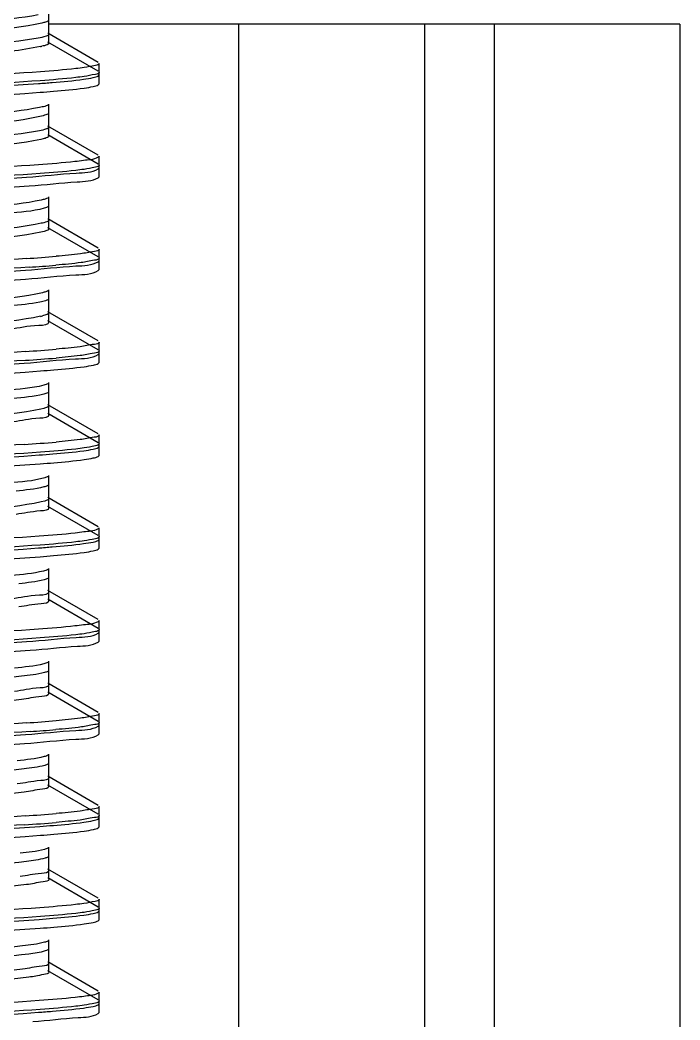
# Model space of a CAD drawing. Extents: x 27938 to 1507990, y 110129 to 923079.
# Drawn here: x 532706.6 to 532875.7, y 346072.8 to 346329.2 of the extents above; entities that cross this region are included whole.
import ezdxf

# ---------------------------------------------------------------- set-up
doc = ezdxf.new("R2010")
doc.units = 0
doc.header["$LTSCALE"] = 1000
doc.header["$MEASUREMENT"] = 0

msp = doc.modelspace()

# ---------------------------------------------------------------- linework, layer by layer
at = {"linetype": 'Continuous'}
for p, q in [((532713.95, 346325.52), (532713.95, 346331.48)), ((532713.95, 346323.24), (532713.95, 346329.2)), ((532875.66, 346328.15), (532713.95, 346328.15)), ((532762.55, 346328.15), (532762.55, 341587.12)), ((532810.18, 346328.15), (532810.18, 341587.12)), ((532828.04, 346328.15), (532828.04, 341587.12)), ((532875.66, 346328.15), (532875.66, 341587.12)), ((532726.61, 346318.34), (532713.68, 346325.83)), ((532726.61, 346316.06), (532713.68, 346323.55)), ((532726.83, 346315.11), (532726.83, 346318.08)), ((532726.83, 346315.11), (532726.83, 346318.08)), ((532726.83, 346312.83), (532726.83, 346315.8)), ((532726.83, 346312.83), (532726.83, 346315.8)), ((532726.61, 346314.84), (532726.83, 346315.11)), ((532726.61, 346312.57), (532726.83, 346312.83)), ((532713.95, 346301.71), (532713.95, 346307.66)), ((532713.95, 346299.43), (532713.95, 346305.39)), ((532726.61, 346294.53), (532713.68, 346302.01)), ((532712.49, 346298.72), (532711.88, 346298.58)), ((532726.61, 346292.25), (532713.68, 346299.73)), ((532726.83, 346291.29), (532726.83, 346294.27)), ((532726.83, 346291.29), (532726.83, 346294.27)), ((532726.61, 346291.03), (532726.83, 346291.29)), ((532726.83, 346289.01), (532726.83, 346291.99)), ((532726.83, 346289.01), (532726.83, 346291.99)), ((532726.61, 346288.75), (532726.83, 346289.01)), ((532713.95, 346277.9), (532713.95, 346283.85)), ((532713.95, 346275.62), (532713.95, 346281.57)), ((532726.61, 346270.72), (532713.68, 346278.2)), ((532712.78, 346274.98), (532711.93, 346274.78)), ((532726.61, 346268.44), (532713.68, 346275.92)), ((532726.83, 346267.48), (532726.83, 346270.46)), ((532726.83, 346267.48), (532726.83, 346270.46)), ((532726.61, 346267.22), (532726.83, 346267.48)), ((532726.83, 346265.2), (532726.83, 346268.18)), ((532726.83, 346265.2), (532726.83, 346268.18)), ((532726.61, 346264.94), (532726.83, 346265.2)), ((532713.95, 346254.09), (532713.95, 346260.04)), ((532713.95, 346251.81), (532713.95, 346257.76)), ((532726.61, 346246.9), (532713.68, 346254.39)), ((532726.61, 346244.63), (532713.68, 346252.11)), ((532726.83, 346243.67), (532726.83, 346246.64)), ((532726.83, 346243.67), (532726.83, 346246.64)), ((532726.61, 346243.41), (532726.83, 346243.67)), ((532726.83, 346241.39), (532726.83, 346244.36)), ((532726.83, 346241.39), (532726.83, 346244.36)), ((532726.61, 346241.13), (532726.83, 346241.39)), ((532713.95, 346230.27), (532713.95, 346236.23)), ((532713.95, 346227.99), (532713.95, 346233.95)), ((532712.63, 346229.59), (532711.91, 346229.43)), ((532726.61, 346223.09), (532713.68, 346230.57)), ((532726.61, 346220.81), (532713.68, 346228.3)), ((532726.83, 346219.85), (532726.83, 346222.83)), ((532726.83, 346219.85), (532726.83, 346222.83)), ((532726.83, 346217.58), (532726.83, 346220.55)), ((532726.83, 346217.58), (532726.83, 346220.55)), ((532726.61, 346219.59), (532726.83, 346219.85)), ((532726.61, 346217.31), (532726.83, 346217.58)), ((532713.95, 346206.46), (532713.95, 346212.41)), ((532713.95, 346204.18), (532713.95, 346210.13)), ((532712.9, 346205.86), (532711.95, 346205.62)), ((532726.61, 346199.28), (532713.68, 346206.76)), ((532726.61, 346197), (532713.68, 346204.48)), ((532726.83, 346196.04), (532726.83, 346199.02)), ((532726.83, 346196.04), (532726.83, 346199.02)), ((532726.61, 346195.78), (532726.83, 346196.04)), ((532726.83, 346193.76), (532726.83, 346196.74)), ((532726.83, 346193.76), (532726.83, 346196.74)), ((532726.61, 346193.5), (532726.83, 346193.76)), ((532713.95, 346182.65), (532713.95, 346188.6)), ((532713.95, 346180.37), (532713.95, 346186.32)), ((532726.61, 346175.47), (532713.68, 346182.95)), ((532726.61, 346173.19), (532713.68, 346180.67)), ((532726.83, 346172.23), (532726.83, 346175.21)), ((532726.83, 346172.23), (532726.83, 346175.21)), ((532726.61, 346171.97), (532726.83, 346172.23)), ((532726.83, 346169.95), (532726.83, 346172.93)), ((532726.83, 346169.95), (532726.83, 346172.93)), ((532726.61, 346169.69), (532726.83, 346169.95)), ((532713.95, 346158.83), (532713.95, 346164.79)), ((532713.95, 346156.56), (532713.95, 346162.51)), ((532726.61, 346151.65), (532713.68, 346159.14)), ((532726.61, 346149.37), (532713.68, 346156.86)), ((532726.83, 346148.42), (532726.83, 346151.39)), ((532726.83, 346148.42), (532726.83, 346151.39)), ((532726.83, 346146.14), (532726.83, 346149.11)), ((532726.83, 346146.14), (532726.83, 346149.11)), ((532726.61, 346148.16), (532726.83, 346148.42)), ((532726.61, 346145.88), (532726.83, 346146.14)), ((532713.95, 346135.02), (532713.95, 346140.97)), ((532713.95, 346132.74), (532713.95, 346138.7)), ((532726.61, 346127.84), (532713.68, 346135.32)), ((532726.61, 346125.56), (532713.68, 346133.04)), ((532726.83, 346124.6), (532726.83, 346127.58)), ((532726.83, 346124.6), (532726.83, 346127.58)), ((532726.61, 346124.34), (532726.83, 346124.6)), ((532726.83, 346122.32), (532726.83, 346125.3)), ((532726.83, 346122.32), (532726.83, 346125.3)), ((532726.61, 346122.06), (532726.83, 346122.32)), ((532713.95, 346111.21), (532713.95, 346117.16)), ((532713.95, 346108.93), (532713.95, 346114.88)), ((532726.61, 346104.03), (532713.68, 346111.51)), ((532726.61, 346101.75), (532713.68, 346109.23)), ((532726.83, 346100.79), (532726.83, 346103.77)), ((532726.83, 346100.79), (532726.83, 346103.77)), ((532726.61, 346100.53), (532726.83, 346100.79)), ((532726.83, 346098.51), (532726.83, 346101.49)), ((532726.83, 346098.51), (532726.83, 346101.49)), ((532726.61, 346098.25), (532726.83, 346098.51)), ((532713.95, 346087.4), (532713.95, 346093.35)), ((532713.95, 346085.12), (532713.95, 346091.07)), ((532726.61, 346080.21), (532713.68, 346087.7)), ((532726.61, 346077.94), (532713.68, 346085.42)), ((532726.83, 346076.98), (532726.83, 346079.95)), ((532726.83, 346076.98), (532726.83, 346079.95)), ((532726.61, 346076.72), (532726.83, 346076.98)), ((532726.83, 346074.7), (532726.83, 346077.68)), ((532726.83, 346074.7), (532726.83, 346077.68)), ((532726.61, 346074.44), (532726.83, 346074.7))]:
    msp.add_line(p, q, dxfattribs=at)
for centre, radius, start, end in [((532707.88, 346341.73), 19.75, 281.4586, 282.5217), ((532680.65, 346687.28), 420.14, 273.7655, 274.8009), ((532681.57, 346673.34), 408.44, 273.8398, 274.8035), ((532708.17, 346271.24), 18.39, 281.5273, 283.0317), ((532680.24, 346668.67), 425.36, 273.7325, 274.8002), ((532680.25, 346666.29), 425.25, 273.7327, 274.7996), ((532679.85, 346649.78), 430.3, 273.7014, 274.7995), ((532680.66, 346568.05), 419.97, 273.7666, 274.8009), ((532681.87, 346550.57), 404.72, 273.8647, 274.8037), ((532680.25, 346549.44), 425.19, 273.7335, 274.8002), ((532679.99, 346550.47), 428.51, 273.7127, 274.7998)]:
    msp.add_arc(centre, radius, start, end, dxfattribs=at)
for points, knots in [([(532551.68, 346326.91), (532563.18, 346327.75), (532616.54, 346330.35), (532669.98, 346331.4), (532711.75, 346334.48)], [0, 0, 0, 0, 0.215878, 1, 1, 1, 1]), ([(532712.17, 346328.41), (532702.85, 346326.34), (532666.67, 346325.57), (532619.46, 346322.85), (532575.36, 346320.27), (532557.42, 346319.43), (532551.21, 346318.13)], [0, 0, 0, 0, 0.17752, 0.667782, 0.88196, 1, 1, 1, 1]), ([(532711.18, 346330.49), (532702.49, 346328.93), (532678.38, 346327.99), (532638.36, 346325.74), (532595.83, 346323.84), (532568.48, 346322.46), (532557.29, 346321.26)], [0, 0, 0, 0, 0.171902, 0.467529, 0.781017, 1, 1, 1, 1]), ([(532713.68, 346328.9), (532713.5, 346328.79), (532712.99, 346328.61), (532712.48, 346328.48), (532712.17, 346328.41)], [0, 0, 0, 0, 0.399432, 1, 1, 1, 1]), ([(532713.94, 346325.52), (532713.94, 346325.24), (532712.66, 346324.85), (532711.88, 346324.66), (532711.18, 346324.54)], [0, 0, 0, 0, 0.286129, 1, 1, 1, 1]), ([(532711.18, 346324.54), (532702.49, 346322.98), (532678.38, 346322.04), (532638.36, 346319.79), (532595.83, 346317.89), (532568.48, 346316.5), (532557.29, 346315.31)], [0, 0, 0, 0, 0.171902, 0.467529, 0.781017, 1, 1, 1, 1]), ([(532713.94, 346323.24), (532713.94, 346323.05), (532713.17, 346322.68), (532712.62, 346322.56), (532712.17, 346322.46)], [0, 0, 0, 0, 0.300005, 1, 1, 1, 1]), ([(532711.81, 346322.38), (532701.88, 346320.36), (532673.82, 346319.73), (532636.86, 346317.47), (532601.89, 346315.9), (532578.77, 346314.79), (532562, 346313.39), (532553.03, 346312.8), (532550.14, 346311.91)], [0, 0, 0, 0, 0.187537, 0.516126, 0.6871, 0.835564, 0.944057, 1, 1, 1, 1]), ([(532726.83, 346318.08), (532726.83, 346317.71), (532724.95, 346317.39), (532723.96, 346317.14), (532723, 346317)], [0, 0, 0, 0, 0.274623, 1, 1, 1, 1]), ([(532711.79, 346315.92), (532700.36, 346315.08), (532647.03, 346312.48), (532593.62, 346311.41), (532551.81, 346308.37)], [0, 0, 0, 0, 0.214619, 1, 1, 1, 1]), ([(532723, 346317), (532722.29, 346316.9), (532718.56, 346316.44), (532714.82, 346316.15), (532711.79, 346315.92)], [0, 0, 0, 0, 0.191299, 1, 1, 1, 1]), ([(532726.83, 346315.8), (532726.83, 346315.43), (532724.95, 346315.12), (532723.95, 346314.86), (532722.99, 346314.72)], [0, 0, 0, 0, 0.274573, 1, 1, 1, 1]), ([(532551.35, 346305.36), (532562.76, 346306.2), (532616.07, 346308.8), (532669.45, 346309.87), (532711.27, 346312.91)], [0, 0, 0, 0, 0.214433, 1, 1, 1, 1]), ([(532711.75, 346313.64), (532700.31, 346312.8), (532646.94, 346310.19), (532593.51, 346309.14), (532551.68, 346306.08)], [0, 0, 0, 0, 0.214875, 1, 1, 1, 1]), ([(532711.27, 346312.91), (532712.46, 346312.99), (532716.32, 346313.29), (532720.19, 346313.64), (532722.85, 346314.01)], [0, 0, 0, 0, 0.307277, 1, 1, 1, 1]), ([(532722.99, 346314.72), (532722.28, 346314.62), (532718.54, 346314.16), (532714.79, 346313.86), (532711.75, 346313.64)], [0, 0, 0, 0, 0.191309, 1, 1, 1, 1]), ([(532722.85, 346314.01), (532723.67, 346314.12), (532724.93, 346314.34), (532726.21, 346314.62), (532726.61, 346314.84)], [0, 0, 0, 0, 0.644321, 1, 1, 1, 1]), ([(532551.55, 346303.09), (532563.03, 346303.93), (532616.42, 346306.54), (532669.89, 346307.59), (532711.71, 346310.66)], [0, 0, 0, 0, 0.215487, 1, 1, 1, 1]), ([(532711.71, 346310.66), (532712.86, 346310.75), (532716.63, 346311.04), (532720.39, 346311.38), (532722.98, 346311.74)], [0, 0, 0, 0, 0.307507, 1, 1, 1, 1]), ([(532722.98, 346311.74), (532723.77, 346311.86), (532724.98, 346312.07), (532726.22, 346312.34), (532726.61, 346312.57)], [0, 0, 0, 0, 0.643034, 1, 1, 1, 1]), ([(532711.59, 346306.76), (532703.19, 346305.13), (532679.47, 346304.29), (532639.81, 346301.97), (532597.1, 346300.11), (532569.45, 346298.7), (532558.02, 346297.53)], [0, 0, 0, 0, 0.166793, 0.460477, 0.775901, 1, 1, 1, 1]), ([(532713.68, 346307.36), (532713.44, 346307.22), (532712.74, 346307), (532712.03, 346306.84), (532711.59, 346306.76)], [0, 0, 0, 0, 0.385626, 1, 1, 1, 1]), ([(532713.68, 346305.08), (532713.53, 346305), (532713.14, 346304.84), (532712.73, 346304.73), (532712.49, 346304.67)], [0, 0, 0, 0, 0.409846, 1, 1, 1, 1]), ([(532712.49, 346304.67), (532703.43, 346302.44), (532676.57, 346302.18), (532632.78, 346299.41), (532588.36, 346296.97), (532560.89, 346296.33), (532551.24, 346294.32)], [0, 0, 0, 0, 0.173176, 0.493211, 0.817077, 1, 1, 1, 1]), ([(532711.59, 346300.8), (532703.19, 346299.17), (532679.47, 346298.33), (532639.81, 346296.02), (532597.1, 346294.15), (532569.45, 346292.74), (532558.02, 346291.57)], [0, 0, 0, 0, 0.166793, 0.460477, 0.775901, 1, 1, 1, 1]), ([(532713.94, 346301.71), (532713.94, 346301.46), (532712.87, 346301.08), (532712.19, 346300.92), (532711.59, 346300.8)], [0, 0, 0, 0, 0.290766, 1, 1, 1, 1]), ([(532711.88, 346298.58), (532702.11, 346296.56), (532674.35, 346295.96), (532629.73, 346293.16), (532588.87, 346291.71), (532562.64, 346289.67), (532553.47, 346289), (532550.41, 346288.17)], [0, 0, 0, 0, 0.184985, 0.511081, 0.830893, 0.941203, 1, 1, 1, 1]), ([(532713.94, 346299.43), (532713.94, 346299.26), (532713.33, 346298.92), (532712.86, 346298.81), (532712.49, 346298.72)], [0, 0, 0, 0, 0.307791, 1, 1, 1, 1]), ([(532722.85, 346293.17), (532722.12, 346293.07), (532718.27, 346292.6), (532714.4, 346292.3), (532711.27, 346292.07)], [0, 0, 0, 0, 0.191493, 1, 1, 1, 1]), ([(532726.83, 346294.27), (532726.83, 346294.15), (532725.41, 346293.26), (532724.11, 346293.35), (532722.85, 346293.17)], [0, 0, 0, 0, 0.088769, 1, 1, 1, 1]), ([(532711.27, 346292.07), (532699.74, 346291.23), (532646.43, 346288.64), (532593.04, 346287.6), (532551.35, 346284.52)], [0, 0, 0, 0, 0.21655, 1, 1, 1, 1]), ([(532711.71, 346289.83), (532700.24, 346288.98), (532646.85, 346286.38), (532593.38, 346285.33), (532551.55, 346282.26)], [0, 0, 0, 0, 0.215154, 1, 1, 1, 1]), ([(532708.24, 346288.88), (532712.49, 346289.17), (532718.45, 346289.99), (532724.95, 346290.08), (532726.61, 346291.03)], [0, 0, 0, 0, 0.690888, 1, 1, 1, 1]), ([(532722.98, 346290.91), (532722.26, 346290.81), (532718.51, 346290.35), (532714.75, 346290.05), (532711.71, 346289.83)], [0, 0, 0, 0, 0.191315, 1, 1, 1, 1]), ([(532726.83, 346291.99), (532726.83, 346291.62), (532724.94, 346291.3), (532723.95, 346291.05), (532722.98, 346290.91)], [0, 0, 0, 0, 0.274514, 1, 1, 1, 1]), ([(532555.42, 346281.83), (532566.67, 346282.57), (532617.61, 346285.01), (532668.61, 346286.23), (532708.24, 346288.88)], [0, 0, 0, 0, 0.221116, 1, 1, 1, 1]), ([(532708.92, 346286.65), (532713.02, 346286.93), (532718.76, 346287.73), (532725.01, 346287.84), (532726.61, 346288.75)], [0, 0, 0, 0, 0.690218, 1, 1, 1, 1]), ([(532554.23, 346279.47), (532565.51, 346280.24), (532617.07, 346282.72), (532668.7, 346283.91), (532708.92, 346286.65)], [0, 0, 0, 0, 0.219072, 1, 1, 1, 1]), ([(532711.97, 346283.02), (532703.88, 346281.31), (532680.54, 346280.6), (532641.27, 346278.19), (532598.39, 346276.37), (532570.45, 346274.94), (532558.78, 346273.79)], [0, 0, 0, 0, 0.161662, 0.453393, 0.770761, 1, 1, 1, 1]), ([(532713.68, 346283.55), (532713.48, 346283.43), (532712.91, 346283.23), (532712.32, 346283.09), (532711.97, 346283.02)], [0, 0, 0, 0, 0.394192, 1, 1, 1, 1]), ([(532712.78, 346280.94), (532709.74, 346280.1), (532700.58, 346279.44), (532674.38, 346277.39), (532633.51, 346275.95), (532588.86, 346273.14), (532561.08, 346272.54), (532551.29, 346270.52)], [0, 0, 0, 0, 0.058552, 0.168707, 0.488491, 0.814803, 1, 1, 1, 1]), ([(532713.68, 346281.27), (532713.57, 346281.2), (532713.27, 346281.08), (532712.96, 346280.98), (532712.78, 346280.94)], [0, 0, 0, 0, 0.421757, 1, 1, 1, 1]), ([(532711.97, 346277.07), (532703.88, 346275.36), (532680.54, 346274.64), (532641.27, 346272.24), (532598.39, 346270.42), (532570.45, 346268.98), (532558.78, 346267.84)], [0, 0, 0, 0, 0.161662, 0.453393, 0.770761, 1, 1, 1, 1]), ([(532713.94, 346277.9), (532713.94, 346277.68), (532713.07, 346277.31), (532712.47, 346277.17), (532711.97, 346277.07)], [0, 0, 0, 0, 0.296339, 1, 1, 1, 1]), ([(532711.93, 346274.78), (532702.3, 346272.76), (532674.84, 346272.13), (532630.46, 346269.68), (532586.65, 346266.94), (532559.78, 346266.65), (532550.7, 346264.43)], [0, 0, 0, 0, 0.182739, 0.506392, 0.826439, 1, 1, 1, 1]), ([(532713.94, 346275.62), (532713.94, 346275.48), (532713.47, 346275.17), (532713.08, 346275.06), (532712.78, 346274.98)], [0, 0, 0, 0, 0.317499, 1, 1, 1, 1]), ([(532726.83, 346270.46), (532726.83, 346270.01), (532724.46, 346269.73), (532723.26, 346269.41), (532722.07, 346269.25)], [0, 0, 0, 0, 0.270944, 1, 1, 1, 1]), ([(532708.24, 346268.05), (532697.07, 346267.3), (532646.13, 346264.85), (532595.14, 346263.62), (532555.42, 346260.99)], [0, 0, 0, 0, 0.219496, 1, 1, 1, 1]), ([(532707.93, 346265.05), (532712.25, 346265.34), (532718.31, 346266.18), (532724.93, 346266.25), (532726.61, 346267.22)], [0, 0, 0, 0, 0.691188, 1, 1, 1, 1]), ([(532726.83, 346268.18), (532726.83, 346267.75), (532724.56, 346267.46), (532723.4, 346267.15), (532722.26, 346267)], [0, 0, 0, 0, 0.271575, 1, 1, 1, 1]), ([(532708.92, 346265.82), (532697.64, 346265.05), (532646.07, 346262.56), (532594.44, 346261.37), (532554.23, 346258.63)], [0, 0, 0, 0, 0.219115, 1, 1, 1, 1]), ([(532555.11, 346257.99), (532566.31, 346258.74), (532617.24, 346261.19), (532668.24, 346262.41), (532707.93, 346265.05)], [0, 0, 0, 0, 0.220088, 1, 1, 1, 1]), ([(532707.93, 346262.77), (532712.26, 346263.06), (532718.32, 346263.9), (532724.93, 346263.98), (532726.61, 346264.94)], [0, 0, 0, 0, 0.691187, 1, 1, 1, 1]), ([(532550.78, 346255.41), (532561.73, 346256.23), (532614.12, 346258.81), (532666.56, 346260.02), (532707.93, 346262.77)], [0, 0, 0, 0, 0.209378, 1, 1, 1, 1]), ([(532712.31, 346259.28), (532703.11, 346257.14), (532676.19, 346256.74), (532632.35, 346254.08), (532588.12, 346251.61), (532560.8, 346250.98), (532551.22, 346248.97)], [0, 0, 0, 0, 0.175623, 0.495702, 0.818204, 1, 1, 1, 1]), ([(532713.68, 346259.74), (532713.51, 346259.64), (532713.06, 346259.47), (532712.59, 346259.35), (532712.31, 346259.28)], [0, 0, 0, 0, 0.403878, 1, 1, 1, 1]), ([(532713.05, 346257.2), (532712.6, 346257.06), (532709.62, 346256.41), (532706.59, 346256.13), (532704.02, 346255.88)], [0, 0, 0, 0, 0.153853, 1, 1, 1, 1]), ([(532713.68, 346257.46), (532713.6, 346257.41), (532713.39, 346257.31), (532713.17, 346257.24), (532713.05, 346257.2)], [0, 0, 0, 0, 0.435445, 1, 1, 1, 1]), ([(532713.94, 346254.09), (532713.94, 346253.9), (532713.24, 346253.55), (532712.73, 346253.43), (532712.31, 346253.33)], [0, 0, 0, 0, 0.303248, 1, 1, 1, 1]), ([(532711.84, 346253.23), (532701.98, 346251.21), (532674.06, 346250.59), (532629.27, 346247.78), (532588.36, 346246.37), (532562.28, 346244.27), (532553.22, 346243.64), (532550.26, 346242.78)], [0, 0, 0, 0, 0.186373, 0.513855, 0.833476, 0.942785, 1, 1, 1, 1]), ([(532713.94, 346251.81), (532713.95, 346250.91), (532708.81, 346250.93), (532706.5, 346250.17), (532704.02, 346249.93)], [0, 0, 0, 0, 0.264839, 1, 1, 1, 1]), ([(532726.83, 346246.64), (532726.83, 346246.19), (532724.42, 346245.92), (532723.22, 346245.59), (532722, 346245.43)], [0, 0, 0, 0, 0.270735, 1, 1, 1, 1]), ([(532707.93, 346244.21), (532696.71, 346243.47), (532645.77, 346241.03), (532594.77, 346239.8), (532555.11, 346237.16)], [0, 0, 0, 0, 0.220524, 1, 1, 1, 1]), ([(532726.83, 346244.36), (532726.83, 346243.91), (532724.42, 346243.64), (532723.21, 346243.31), (532721.99, 346243.15)], [0, 0, 0, 0, 0.270728, 1, 1, 1, 1]), ([(532707.93, 346241.94), (532696.14, 346241.15), (532643.75, 346238.64), (532591.29, 346237.62), (532550.78, 346234.57)], [0, 0, 0, 0, 0.225391, 1, 1, 1, 1]), ([(532554.78, 346234.16), (532565.93, 346234.91), (532616.88, 346237.36), (532667.88, 346238.59), (532707.63, 346241.22)], [0, 0, 0, 0, 0.219052, 1, 1, 1, 1]), ([(532707.63, 346241.22), (532712.02, 346241.51), (532718.18, 346242.36), (532724.9, 346242.43), (532726.61, 346243.41)], [0, 0, 0, 0, 0.691471, 1, 1, 1, 1]), ([(532723.01, 346240.31), (532723.79, 346240.42), (532724.99, 346240.63), (532726.23, 346240.91), (532726.61, 346241.13)], [0, 0, 0, 0, 0.642724, 1, 1, 1, 1]), ([(532551.88, 346231.68), (532563.4, 346232.52), (532616.72, 346235.11), (532670.11, 346236.15), (532711.82, 346239.23)], [0, 0, 0, 0, 0.216493, 1, 1, 1, 1]), ([(532711.82, 346239.23), (532712.97, 346239.32), (532716.7, 346239.61), (532720.44, 346239.95), (532723.01, 346240.31)], [0, 0, 0, 0, 0.307538, 1, 1, 1, 1]), ([(532713.68, 346235.92), (532713.55, 346235.85), (532713.2, 346235.7), (532712.84, 346235.6), (532712.63, 346235.55)], [0, 0, 0, 0, 0.414924, 1, 1, 1, 1]), ([(532712.63, 346235.55), (532709.49, 346234.74), (532700.22, 346234.04), (532673.87, 346232.04), (532633.06, 346230.57), (532588.59, 346227.78), (532560.97, 346227.18), (532551.26, 346225.16)], [0, 0, 0, 0, 0.060117, 0.171248, 0.491182, 0.816115, 1, 1, 1, 1]), ([(532713.68, 346233.65), (532713.36, 346233.46), (532710.41, 346232.66), (532707.42, 346232.41), (532704.8, 346232.14)], [0, 0, 0, 0, 0.123412, 1, 1, 1, 1]), ([(532711.91, 346229.43), (532702.2, 346227.41), (532674.57, 346226.81), (532630.09, 346224.02), (532589.27, 346222.56), (532562.93, 346220.55), (532553.67, 346219.85), (532550.53, 346219.04)], [0, 0, 0, 0, 0.183944, 0.508945, 0.828873, 0.939958, 1, 1, 1, 1]), ([(532713.94, 346230.27), (532713.94, 346230.11), (532713.4, 346229.79), (532712.96, 346229.68), (532712.63, 346229.59)], [0, 0, 0, 0, 0.311826, 1, 1, 1, 1]), ([(532713.94, 346227.99), (532713.95, 346227.16), (532709.23, 346227.11), (532707.08, 346226.42), (532704.8, 346226.19)], [0, 0, 0, 0, 0.265449, 1, 1, 1, 1]), ([(532707.63, 346220.38), (532696.35, 346219.64), (532645.41, 346217.2), (532594.4, 346215.99), (532554.78, 346213.32)], [0, 0, 0, 0, 0.221533, 1, 1, 1, 1]), ([(532726.83, 346222.83), (532726.83, 346222.37), (532724.39, 346222.1), (532723.17, 346221.77), (532721.95, 346221.61)], [0, 0, 0, 0, 0.270562, 1, 1, 1, 1]), ([(532726.83, 346220.55), (532726.83, 346220.18), (532724.96, 346219.86), (532723.97, 346219.61), (532723.01, 346219.47)], [0, 0, 0, 0, 0.274655, 1, 1, 1, 1]), ([(532711.82, 346218.39), (532700.4, 346217.55), (532647.09, 346214.95), (532593.7, 346213.88), (532551.88, 346210.84)], [0, 0, 0, 0, 0.214464, 1, 1, 1, 1]), ([(532711.47, 346217.67), (532712.65, 346217.76), (532716.46, 346218.05), (532720.28, 346218.39), (532722.9, 346218.76)], [0, 0, 0, 0, 0.307301, 1, 1, 1, 1]), ([(532723.01, 346219.47), (532722.3, 346219.37), (532718.58, 346218.92), (532714.84, 346218.62), (532711.82, 346218.39)], [0, 0, 0, 0, 0.191295, 1, 1, 1, 1]), ([(532722.9, 346218.76), (532723.71, 346218.87), (532724.95, 346219.09), (532726.22, 346219.37), (532726.61, 346219.59)], [0, 0, 0, 0, 0.643804, 1, 1, 1, 1]), ([(532551.41, 346210.11), (532562.86, 346210.95), (532616.21, 346213.56), (532669.65, 346214.62), (532711.47, 346217.67)], [0, 0, 0, 0, 0.214855, 1, 1, 1, 1]), ([(532551.68, 346207.85), (532563.18, 346208.69), (532616.54, 346211.29), (532669.98, 346212.34), (532711.75, 346215.41)], [0, 0, 0, 0, 0.215894, 1, 1, 1, 1]), ([(532711.75, 346215.41), (532712.91, 346215.5), (532716.66, 346215.79), (532720.41, 346216.13), (532722.99, 346216.49)], [0, 0, 0, 0, 0.30752, 1, 1, 1, 1]), ([(532722.99, 346216.49), (532723.78, 346216.61), (532724.99, 346216.82), (532726.22, 346217.09), (532726.61, 346217.31)], [0, 0, 0, 0, 0.642901, 1, 1, 1, 1]), ([(532712.9, 346211.81), (532709.93, 346210.95), (532700.87, 346210.32), (532674.79, 346208.23), (532633.87, 346206.81), (532589.09, 346204), (532561.18, 346203.38), (532551.32, 346201.36)], [0, 0, 0, 0, 0.057292, 0.16665, 0.48628, 0.813694, 1, 1, 1, 1]), ([(532713.68, 346212.11), (532713.58, 346212.05), (532713.32, 346211.94), (532713.06, 346211.85), (532712.9, 346211.81)], [0, 0, 0, 0, 0.427528, 1, 1, 1, 1]), ([(532713.68, 346209.83), (532713.38, 346209.66), (532710.69, 346208.9), (532707.94, 346208.66), (532705.54, 346208.41)], [0, 0, 0, 0, 0.125618, 1, 1, 1, 1]), ([(532711.95, 346205.62), (532702.37, 346203.61), (532675.04, 346202.98), (532630.8, 346200.52), (532586.96, 346197.85), (532560.04, 346197.45), (532550.84, 346195.31)], [0, 0, 0, 0, 0.181847, 0.504414, 0.824494, 1, 1, 1, 1]), ([(532713.94, 346206.46), (532713.94, 346206.33), (532713.53, 346206.03), (532713.17, 346205.93), (532712.9, 346205.86)], [0, 0, 0, 0, 0.322524, 1, 1, 1, 1]), ([(532713.94, 346204.18), (532713.95, 346203.42), (532709.63, 346203.3), (532707.64, 346202.67), (532705.54, 346202.45)], [0, 0, 0, 0, 0.266197, 1, 1, 1, 1]), ([(532722.9, 346197.93), (532722.18, 346197.82), (532718.38, 346197.36), (532714.56, 346197.06), (532711.47, 346196.84)], [0, 0, 0, 0, 0.191493, 1, 1, 1, 1]), ([(532726.83, 346199.02), (532726.83, 346198.9), (532725.44, 346198.01), (532724.15, 346198.1), (532722.9, 346197.93)], [0, 0, 0, 0, 0.089018, 1, 1, 1, 1]), ([(532711.47, 346196.84), (532699.97, 346196), (532646.61, 346193.4), (532593.18, 346192.35), (532551.41, 346189.27)], [0, 0, 0, 0, 0.215925, 1, 1, 1, 1]), ([(532711.27, 346193.84), (532712.46, 346193.93), (532716.33, 346194.23), (532720.19, 346194.57), (532722.86, 346194.94)], [0, 0, 0, 0, 0.307277, 1, 1, 1, 1]), ([(532722.99, 346195.66), (532722.28, 346195.56), (532718.54, 346195.1), (532714.79, 346194.8), (532711.75, 346194.58)], [0, 0, 0, 0, 0.191309, 1, 1, 1, 1]), ([(532722.86, 346194.94), (532723.67, 346195.06), (532724.93, 346195.27), (532726.21, 346195.55), (532726.61, 346195.78)], [0, 0, 0, 0, 0.644305, 1, 1, 1, 1]), ([(532726.83, 346196.74), (532726.83, 346196.37), (532724.95, 346196.05), (532723.96, 346195.8), (532722.99, 346195.66)], [0, 0, 0, 0, 0.274574, 1, 1, 1, 1]), ([(532551.35, 346186.29), (532562.76, 346187.13), (532616.07, 346189.74), (532669.46, 346190.81), (532711.27, 346193.84)], [0, 0, 0, 0, 0.214447, 1, 1, 1, 1]), ([(532711.75, 346194.58), (532700.31, 346193.73), (532646.95, 346191.13), (532593.51, 346190.07), (532551.68, 346187.01)], [0, 0, 0, 0, 0.214866, 1, 1, 1, 1]), ([(532711.71, 346191.6), (532712.86, 346191.68), (532716.63, 346191.98), (532720.39, 346192.31), (532722.98, 346192.68)], [0, 0, 0, 0, 0.307507, 1, 1, 1, 1]), ([(532722.98, 346192.68), (532723.77, 346192.79), (532724.98, 346193), (532726.22, 346193.28), (532726.61, 346193.5)], [0, 0, 0, 0, 0.643031, 1, 1, 1, 1]), ([(532551.55, 346184.03), (532563.04, 346184.87), (532616.43, 346187.47), (532669.89, 346188.52), (532711.71, 346191.6)], [0, 0, 0, 0, 0.215499, 1, 1, 1, 1]), ([(532713.68, 346188.3), (532713.35, 346188.1), (532710.26, 346187.28), (532707.12, 346187.03), (532704.37, 346186.75)], [0, 0, 0, 0, 0.122258, 1, 1, 1, 1]), ([(532713.68, 346186.02), (532713.41, 346185.86), (532710.95, 346185.14), (532708.44, 346184.91), (532706.25, 346184.67)], [0, 0, 0, 0, 0.127999, 1, 1, 1, 1]), ([(532713.94, 346182.65), (532713.95, 346181.78), (532709, 346181.77), (532706.76, 346181.04), (532704.37, 346180.8)], [0, 0, 0, 0, 0.265093, 1, 1, 1, 1]), ([(532713.94, 346180.37), (532713.95, 346179.66), (532710.02, 346179.49), (532708.18, 346178.93), (532706.25, 346178.72)], [0, 0, 0, 0, 0.267101, 1, 1, 1, 1]), ([(532726.83, 346175.21), (532726.83, 346175.08), (532725.41, 346174.19), (532724.12, 346174.28), (532722.86, 346174.11)], [0, 0, 0, 0, 0.088777, 1, 1, 1, 1]), ([(532711.27, 346173.01), (532699.75, 346172.17), (532646.44, 346169.58), (532593.05, 346168.53), (532551.35, 346165.46)], [0, 0, 0, 0, 0.216529, 1, 1, 1, 1]), ([(532708.25, 346169.82), (532712.5, 346170.11), (532718.46, 346170.93), (532724.95, 346171.02), (532726.61, 346171.97)], [0, 0, 0, 0, 0.690877, 1, 1, 1, 1]), ([(532722.86, 346174.11), (532722.12, 346174), (532718.27, 346173.54), (532714.4, 346173.24), (532711.27, 346173.01)], [0, 0, 0, 0, 0.191494, 1, 1, 1, 1]), ([(532722.98, 346171.84), (532722.26, 346171.74), (532718.51, 346171.28), (532714.75, 346170.99), (532711.71, 346170.76)], [0, 0, 0, 0, 0.191315, 1, 1, 1, 1]), ([(532726.83, 346172.93), (532726.83, 346172.56), (532724.94, 346172.24), (532723.95, 346171.98), (532722.98, 346171.84)], [0, 0, 0, 0, 0.274515, 1, 1, 1, 1]), ([(532711.71, 346170.76), (532700.24, 346169.92), (532646.85, 346167.31), (532593.39, 346166.26), (532551.55, 346163.19)], [0, 0, 0, 0, 0.215146, 1, 1, 1, 1]), ([(532555.43, 346162.76), (532566.68, 346163.51), (532617.62, 346165.95), (532668.62, 346167.16), (532708.25, 346169.82)], [0, 0, 0, 0, 0.22115, 1, 1, 1, 1]), ([(532709.15, 346167.6), (532713.19, 346167.88), (532718.85, 346168.66), (532725.03, 346168.78), (532726.61, 346169.69)], [0, 0, 0, 0, 0.689986, 1, 1, 1, 1]), ([(532555.09, 346160.46), (532566.44, 346161.22), (532617.8, 346163.68), (532669.21, 346164.87), (532709.15, 346167.6)], [0, 0, 0, 0, 0.221314, 1, 1, 1, 1]), ([(532713.68, 346164.49), (532713.37, 346164.3), (532710.54, 346163.52), (532707.66, 346163.28), (532705.13, 346163.02)], [0, 0, 0, 0, 0.124368, 1, 1, 1, 1]), ([(532713.68, 346162.21), (532713.43, 346162.06), (532711.21, 346161.38), (532708.92, 346161.16), (532706.94, 346160.93)], [0, 0, 0, 0, 0.130558, 1, 1, 1, 1]), ([(532706.94, 346160.93), (532684.98, 346158.43), (532637.69, 346157.04), (532590.5, 346154.96), (532565.44, 346153.02)], [0, 0, 0, 0, 0.467917, 1, 1, 1, 1]), ([(532713.94, 346158.83), (532713.95, 346158.03), (532709.41, 346157.95), (532707.33, 346157.29), (532705.13, 346157.06)], [0, 0, 0, 0, 0.265763, 1, 1, 1, 1]), ([(532713.94, 346156.56), (532713.95, 346155.91), (532710.38, 346155.68), (532708.69, 346155.18), (532706.94, 346154.98)], [0, 0, 0, 0, 0.268181, 1, 1, 1, 1]), ([(532706.94, 346154.98), (532684.98, 346152.48), (532637.69, 346151.09), (532590.5, 346149), (532565.44, 346147.07)], [0, 0, 0, 0, 0.467917, 1, 1, 1, 1]), ([(532726.83, 346151.39), (532726.83, 346150.94), (532724.46, 346150.67), (532723.27, 346150.34), (532722.07, 346150.19)], [0, 0, 0, 0, 0.270952, 1, 1, 1, 1]), ([(532708.25, 346148.98), (532697.08, 346148.24), (532646.15, 346145.79), (532595.15, 346144.56), (532555.43, 346141.93)], [0, 0, 0, 0, 0.219461, 1, 1, 1, 1]), ([(532726.83, 346149.11), (532726.83, 346148.69), (532724.59, 346148.4), (532723.45, 346148.09), (532722.31, 346147.94)], [0, 0, 0, 0, 0.271773, 1, 1, 1, 1]), ([(532709.15, 346146.77), (532697.98, 346146), (532646.63, 346143.52), (532595.22, 346142.31), (532555.09, 346139.63)], [0, 0, 0, 0, 0.217709, 1, 1, 1, 1]), ([(532707.94, 346145.99), (532712.26, 346146.28), (532718.32, 346147.11), (532724.93, 346147.19), (532726.61, 346148.16)], [0, 0, 0, 0, 0.691179, 1, 1, 1, 1]), ([(532554.91, 346136.64), (532566.07, 346137.39), (532617.01, 346139.83), (532668.01, 346141.06), (532707.74, 346143.7)], [0, 0, 0, 0, 0.219436, 1, 1, 1, 1]), ([(532555.12, 346138.93), (532566.32, 346139.68), (532617.26, 346142.12), (532668.25, 346143.35), (532707.94, 346145.99)], [0, 0, 0, 0, 0.220122, 1, 1, 1, 1]), ([(532707.74, 346143.7), (532712.11, 346143.98), (532718.23, 346144.83), (532724.91, 346144.9), (532726.61, 346145.88)], [0, 0, 0, 0, 0.691368, 1, 1, 1, 1]), ([(532713.68, 346140.67), (532713.39, 346140.5), (532710.81, 346139.77), (532708.17, 346139.53), (532705.86, 346139.28)], [0, 0, 0, 0, 0.126652, 1, 1, 1, 1]), ([(532713.68, 346138.39), (532713.45, 346138.26), (532711.45, 346137.62), (532709.38, 346137.41), (532707.59, 346137.2)], [0, 0, 0, 0, 0.133308, 1, 1, 1, 1]), ([(532707.59, 346137.2), (532697.04, 346135.94), (532670.49, 346134.61), (532628.5, 346132.64), (532587.64, 346130.52), (532562.58, 346129.39), (532553.16, 346127.97)], [0, 0, 0, 0, 0.206117, 0.514731, 0.815242, 1, 1, 1, 1]), ([(532713.94, 346135.02), (532713.95, 346134.28), (532709.8, 346134.14), (532707.88, 346133.54), (532705.86, 346133.33)], [0, 0, 0, 0, 0.266577, 1, 1, 1, 1]), ([(532707.59, 346131.24), (532696.13, 346129.87), (532667.45, 346128.55), (532623.07, 346126.3), (532584.78, 346124.79), (532561.04, 346122.84), (532552.89, 346122.22), (532550.21, 346121.42)], [0, 0, 0, 0, 0.219547, 0.545427, 0.845963, 0.946941, 1, 1, 1, 1]), ([(532713.94, 346132.74), (532713.95, 346132.15), (532710.74, 346131.88), (532709.18, 346131.43), (532707.59, 346131.24)], [0, 0, 0, 0, 0.269457, 1, 1, 1, 1]), ([(532726.83, 346127.58), (532726.83, 346127.13), (532724.42, 346126.85), (532723.22, 346126.52), (532722.01, 346126.37)], [0, 0, 0, 0, 0.270741, 1, 1, 1, 1]), ([(532707.94, 346125.15), (532696.72, 346124.4), (532645.78, 346121.96), (532594.78, 346120.74), (532555.12, 346118.09)], [0, 0, 0, 0, 0.220491, 1, 1, 1, 1]), ([(532711.61, 346122.43), (532712.78, 346122.52), (532716.56, 346122.81), (532720.34, 346123.15), (532722.94, 346123.52)], [0, 0, 0, 0, 0.307395, 1, 1, 1, 1]), ([(532726.83, 346125.3), (532726.83, 346124.84), (532724.4, 346124.57), (532723.19, 346124.24), (532721.97, 346124.08)], [0, 0, 0, 0, 0.270622, 1, 1, 1, 1]), ([(532722.94, 346123.52), (532723.74, 346123.63), (532724.97, 346123.84), (532726.22, 346124.12), (532726.61, 346124.34)], [0, 0, 0, 0, 0.643373, 1, 1, 1, 1]), ([(532551.46, 346114.86), (532562.93, 346115.71), (532616.32, 346118.31), (532669.78, 346119.36), (532711.61, 346122.43)], [0, 0, 0, 0, 0.215151, 1, 1, 1, 1]), ([(532707.74, 346122.86), (532696.48, 346122.11), (532645.54, 346119.67), (532594.54, 346118.46), (532554.91, 346115.8)], [0, 0, 0, 0, 0.221162, 1, 1, 1, 1]), ([(532711.82, 346120.17), (532712.97, 346120.25), (532716.7, 346120.55), (532720.44, 346120.88), (532723.01, 346121.25)], [0, 0, 0, 0, 0.307538, 1, 1, 1, 1]), ([(532723.01, 346121.25), (532723.79, 346121.36), (532724.99, 346121.57), (532726.23, 346121.84), (532726.61, 346122.06)], [0, 0, 0, 0, 0.642718, 1, 1, 1, 1]), ([(532551.89, 346112.61), (532563.41, 346113.45), (532616.72, 346116.05), (532670.12, 346117.09), (532711.82, 346120.17)], [0, 0, 0, 0, 0.216514, 1, 1, 1, 1]), ([(532713.68, 346116.86), (532713.42, 346116.7), (532711.07, 346116.01), (532708.66, 346115.78), (532706.56, 346115.54)], [0, 0, 0, 0, 0.129068, 1, 1, 1, 1]), ([(532708.21, 346113.46), (532697.92, 346112.17), (532663.5, 346110.53), (532612.05, 346107.62), (532570.71, 346106.64), (532553.68, 346104.23)], [0, 0, 0, 0, 0.201056, 0.666821, 1, 1, 1, 1]), ([(532713.68, 346114.58), (532713.46, 346114.45), (532711.67, 346113.87), (532709.81, 346113.66), (532708.21, 346113.46)], [0, 0, 0, 0, 0.136277, 1, 1, 1, 1]), ([(532713.94, 346111.21), (532713.95, 346110.53), (532710.18, 346110.33), (532708.41, 346109.8), (532706.56, 346109.59)], [0, 0, 0, 0, 0.267461, 1, 1, 1, 1]), ([(532713.95, 346108.93), (532713.95, 346108.39), (532711.07, 346108.08), (532709.65, 346107.69), (532708.21, 346107.51)], [0, 0, 0, 0, 0.270956, 1, 1, 1, 1]), ([(532708.21, 346107.51), (532696.87, 346106.08), (532668.15, 346104.8), (532623.57, 346102.5), (532584.91, 346101.01), (532560.97, 346099), (532552.78, 346098.41), (532550.13, 346097.58)], [0, 0, 0, 0, 0.216518, 0.543489, 0.846138, 0.947455, 1, 1, 1, 1]), ([(532722.94, 346102.68), (532722.22, 346102.58), (532718.46, 346102.12), (532714.67, 346101.82), (532711.61, 346101.59)], [0, 0, 0, 0, 0.191417, 1, 1, 1, 1]), ([(532726.83, 346103.77), (532726.83, 346103.39), (532724.93, 346103.08), (532723.92, 346102.82), (532722.94, 346102.68)], [0, 0, 0, 0, 0.27436, 1, 1, 1, 1]), ([(532711.61, 346101.59), (532700.13, 346100.75), (532646.74, 346098.15), (532593.28, 346097.1), (532551.46, 346094.03)], [0, 0, 0, 0, 0.215501, 1, 1, 1, 1]), ([(532723.01, 346100.41), (532722.3, 346100.31), (532718.58, 346099.85), (532714.84, 346099.55), (532711.82, 346099.33)], [0, 0, 0, 0, 0.191295, 1, 1, 1, 1]), ([(532722.9, 346099.7), (532723.71, 346099.81), (532724.95, 346100.03), (532726.22, 346100.3), (532726.61, 346100.53)], [0, 0, 0, 0, 0.643789, 1, 1, 1, 1]), ([(532726.83, 346101.49), (532726.83, 346101.12), (532724.96, 346100.8), (532723.97, 346100.55), (532723.01, 346100.41)], [0, 0, 0, 0, 0.274658, 1, 1, 1, 1]), ([(532551.41, 346091.05), (532562.86, 346091.89), (532616.22, 346094.49), (532669.65, 346095.55), (532711.48, 346098.61)], [0, 0, 0, 0, 0.214864, 1, 1, 1, 1]), ([(532711.82, 346099.33), (532700.4, 346098.49), (532647.09, 346095.89), (532593.7, 346094.82), (532551.89, 346091.78)], [0, 0, 0, 0, 0.21445, 1, 1, 1, 1]), ([(532711.48, 346098.61), (532712.65, 346098.69), (532716.47, 346098.99), (532720.28, 346099.33), (532722.9, 346099.7)], [0, 0, 0, 0, 0.307303, 1, 1, 1, 1]), ([(532711.75, 346096.35), (532712.91, 346096.43), (532716.66, 346096.73), (532720.41, 346097.07), (532722.99, 346097.43)], [0, 0, 0, 0, 0.307518, 1, 1, 1, 1]), ([(532722.99, 346097.43), (532723.78, 346097.54), (532724.99, 346097.75), (532726.22, 346098.03), (532726.61, 346098.25)], [0, 0, 0, 0, 0.642899, 1, 1, 1, 1]), ([(532551.69, 346088.79), (532563.19, 346089.63), (532616.55, 346092.23), (532669.99, 346093.27), (532711.75, 346096.35)], [0, 0, 0, 0, 0.21591, 1, 1, 1, 1]), ([(532713.68, 346093.05), (532713.43, 346092.9), (532711.31, 346092.25), (532709.12, 346092.03), (532707.23, 346091.81)], [0, 0, 0, 0, 0.131751, 1, 1, 1, 1]), ([(532707.23, 346091.81), (532696.53, 346090.56), (532669.81, 346089.22), (532627.69, 346087.27), (532587, 346085.13), (532562.15, 346084.02), (532552.88, 346082.58)], [0, 0, 0, 0, 0.208942, 0.518626, 0.818065, 1, 1, 1, 1]), ([(532708.8, 346089.72), (532698.67, 346088.38), (532664.26, 346086.78), (532612.63, 346083.82), (532570.95, 346082.86), (532553.72, 346080.42)], [0, 0, 0, 0, 0.197391, 0.664053, 1, 1, 1, 1]), ([(532713.68, 346090.77), (532713.48, 346090.65), (532711.89, 346090.11), (532710.23, 346089.91), (532708.8, 346089.72)], [0, 0, 0, 0, 0.139499, 1, 1, 1, 1]), ([(532713.94, 346087.4), (532713.95, 346086.77), (532710.54, 346086.53), (532708.91, 346086.05), (532707.23, 346085.85)], [0, 0, 0, 0, 0.26872, 1, 1, 1, 1]), ([(532707.23, 346085.85), (532695.64, 346084.51), (532666.83, 346083.17), (532622.42, 346080.92), (532584.27, 346079.44), (532560.76, 346077.45), (532552.72, 346076.86), (532550.12, 346076.05)], [0, 0, 0, 0, 0.222247, 0.54883, 0.84818, 0.948106, 1, 1, 1, 1]), ([(532713.95, 346085.12), (532713.95, 346084.63), (532711.39, 346084.29), (532710.09, 346083.94), (532708.8, 346083.77)], [0, 0, 0, 0, 0.272705, 1, 1, 1, 1]), ([(532708.8, 346083.77), (532697.59, 346082.29), (532668.85, 346081.04), (532624.1, 346078.69), (532585.07, 346077.23), (532560.93, 346075.17), (532552.69, 346074.6), (532550.06, 346073.75)], [0, 0, 0, 0, 0.213335, 0.5413, 0.846112, 0.947854, 1, 1, 1, 1]), ([(532726.83, 346079.95), (532726.83, 346079.83), (532725.44, 346078.95), (532724.15, 346079.04), (532722.9, 346078.86)], [0, 0, 0, 0, 0.089025, 1, 1, 1, 1]), ([(532711.48, 346077.77), (532699.98, 346076.93), (532646.62, 346074.33), (532593.18, 346073.29), (532551.42, 346070.21)], [0, 0, 0, 0, 0.215909, 1, 1, 1, 1]), ([(532722.9, 346078.86), (532722.18, 346078.76), (532718.38, 346078.3), (532714.56, 346078), (532711.48, 346077.77)], [0, 0, 0, 0, 0.191492, 1, 1, 1, 1]), ([(532726.83, 346077.68), (532726.83, 346077.31), (532724.95, 346076.99), (532723.96, 346076.73), (532722.99, 346076.59)], [0, 0, 0, 0, 0.274575, 1, 1, 1, 1]), ([(532551.35, 346067.23), (532562.77, 346068.07), (532616.08, 346070.67), (532669.47, 346071.74), (532711.28, 346074.78)], [0, 0, 0, 0, 0.214461, 1, 1, 1, 1]), ([(532711.75, 346075.51), (532700.31, 346074.67), (532646.95, 346072.07), (532593.52, 346071.01), (532551.69, 346067.95)], [0, 0, 0, 0, 0.214858, 1, 1, 1, 1]), ([(532709.85, 346072.4), (532713.72, 346072.67), (532719.17, 346073.42), (532725.09, 346073.57), (532726.61, 346074.44)], [0, 0, 0, 0, 0.689218, 1, 1, 1, 1]), ([(532711.28, 346074.78), (532712.47, 346074.87), (532716.33, 346075.17), (532720.2, 346075.51), (532722.86, 346075.88)], [0, 0, 0, 0, 0.307276, 1, 1, 1, 1]), ([(532722.99, 346076.59), (532722.28, 346076.49), (532718.54, 346076.04), (532714.79, 346075.74), (532711.75, 346075.51)], [0, 0, 0, 0, 0.191309, 1, 1, 1, 1]), ([(532722.86, 346075.88), (532723.68, 346075.99), (532724.93, 346076.21), (532726.21, 346076.49), (532726.61, 346076.72)], [0, 0, 0, 0, 0.64429, 1, 1, 1, 1])]:
    msp.add_open_spline(points, degree=3, knots=knots, dxfattribs=at)
for points in [[(532722.07, 346269.25), (532719.99, 346268.99), (532717.9, 346268.79), (532715.81, 346268.62)], [(532722.26, 346267), (532720.1, 346266.72), (532717.94, 346266.52), (532715.78, 346266.33)], [(532722, 346245.43), (532719.95, 346245.17), (532717.89, 346244.98), (532715.83, 346244.8)], [(532721.99, 346243.15), (532719.94, 346242.89), (532717.89, 346242.7), (532715.83, 346242.52)], [(532721.95, 346221.61), (532719.92, 346221.36), (532717.89, 346221.17), (532715.85, 346220.99)], [(532722.07, 346150.19), (532719.99, 346149.92), (532717.9, 346149.73), (532715.81, 346149.55)], [(532722.31, 346147.94), (532720.14, 346147.66), (532717.95, 346147.45), (532715.76, 346147.27)], [(532722.01, 346126.37), (532719.95, 346126.11), (532717.89, 346125.92), (532715.83, 346125.74)], [(532721.97, 346124.08), (532719.93, 346123.83), (532717.89, 346123.64), (532715.84, 346123.46)]]:
    msp.add_open_spline(points, degree=3, dxfattribs=at)

doc.saveas('drawing.dxf')
